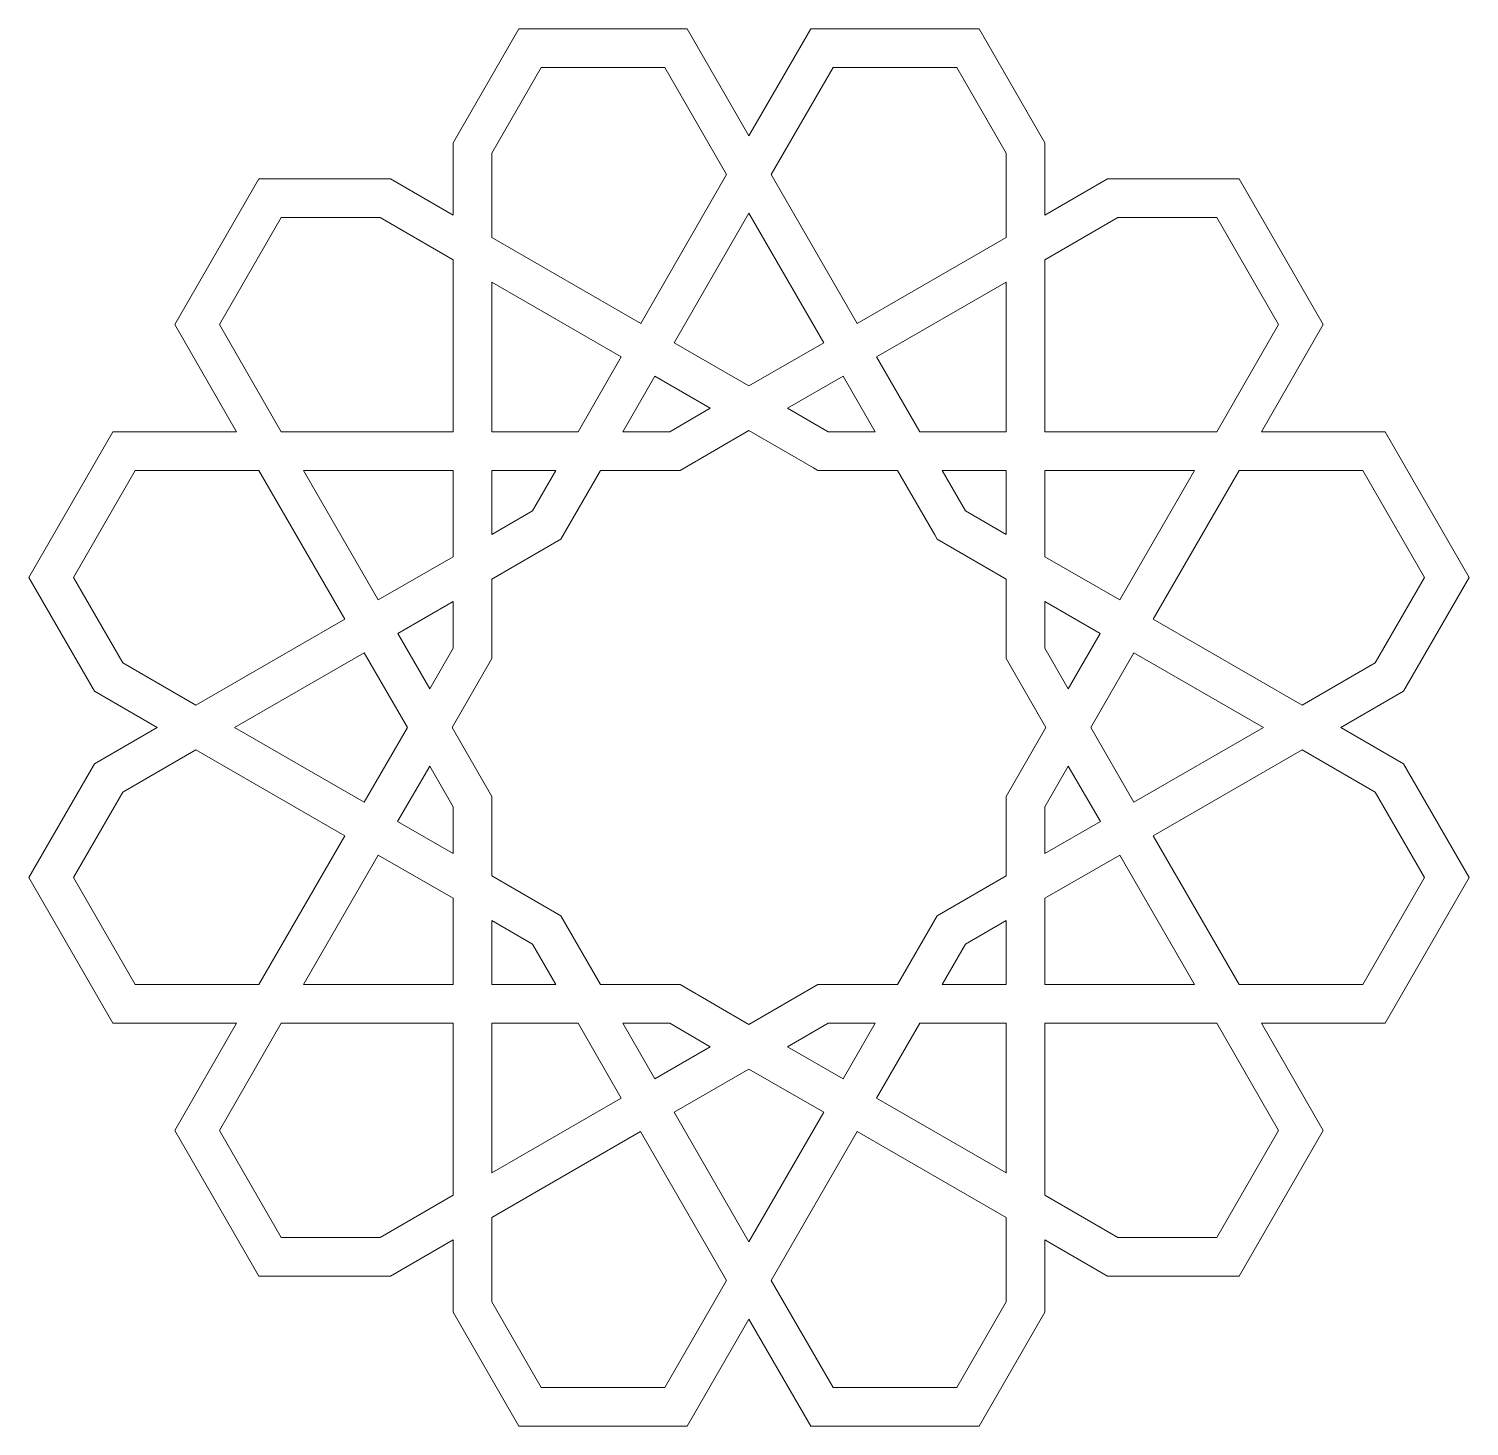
# Model space of a CAD drawing. Header units: inches. Extents: x 0 to 8.24, y -9.56 to -1.56.
import ezdxf

# ---------------------------------------------------------------- set-up
doc = ezdxf.new("R2010")
doc.units = ezdxf.units.IN
doc.header["$MEASUREMENT"] = 0
doc.layers.add('Layer 1', color=7, linetype='Continuous')

msp = doc.modelspace()

# ---------------------------------------------------------------- linework, layer by layer
at = {"layer": 'Layer 1', "lineweight": 0}
for points in [[(1.3167, -2.4179), (0.8352, -3.2518), (1.1891, -3.8644), (0.4815, -3.8644), (0, -4.6983), (0.3765, -5.3501), (0.7352, -5.5574), (0.3765, -5.7645), (0, -6.4163), (0.4815, -7.2501), (1.1889, -7.2501), (0.8352, -7.8628), (1.3163, -8.6965), (2.0692, -8.6964), (2.4284, -8.4892), (2.4284, -8.9038), (2.8044, -9.5556), (3.7672, -9.5556), (4.1211, -8.943), (4.4748, -9.5556), (5.4379, -9.5556), (5.8143, -8.9038), (5.8143, -8.4892), (6.1733, -8.6964), (6.9258, -8.6965), (7.4074, -7.8628), (7.0539, -7.2501), (7.761, -7.2501), (8.2425, -6.4164), (7.8662, -5.7645), (7.5074, -5.5574), (7.8662, -5.3501), (8.2425, -4.6983), (7.7613, -3.8648), (7.0533, -3.8647), (7.4072, -3.2513), (6.9258, -2.4177), (6.1733, -2.4177), (5.8144, -2.6251), (5.8144, -2.2107), (5.4379, -1.5589), (4.4748, -1.5589), (4.1208, -2.1722), (3.7667, -1.5589), (2.8045, -1.5589), (2.4281, -2.2107), (2.4281, -2.6251), (2.0693, -2.4177), (1.3167, -2.4179)], [(2.6494, -2.27), (2.9321, -1.7803), (3.6389, -1.7803), (3.993, -2.3934), (3.5015, -3.2448), (2.6494, -2.7529), (2.6494, -2.27)], [(4.6029, -1.7803), (5.3102, -1.7803), (5.5931, -2.27), (5.5931, -2.7529), (4.7404, -3.2449), (4.2488, -2.3934), (4.6029, -1.7803)], [(4.5489, -3.3555), (4.1211, -3.6024), (3.6929, -3.3555), (4.1208, -2.6148), (4.5489, -3.3555)], [(2.01, -2.6391), (2.4281, -2.8807), (2.4281, -3.8644), (1.4445, -3.8644), (1.0908, -3.2518), (1.4445, -2.6391), (2.01, -2.6391)], [(5.8144, -2.8807), (6.2327, -2.6391), (6.7981, -2.6391), (7.1518, -3.2513), (6.7977, -3.8647), (5.8144, -3.8645), (5.8144, -2.8807)], [(2.6494, -3.0083), (3.3907, -3.4365), (3.1436, -3.8644), (2.6494, -3.8644), (2.6494, -3.0083)], [(5.0986, -3.8645), (4.851, -3.4365), (5.5931, -3.0083), (5.5933, -3.8645), (5.0986, -3.8645)], [(3.8997, -3.7303), (3.6673, -3.8644), (3.3991, -3.8644), (3.5823, -3.5472), (3.8997, -3.7303)], [(4.8429, -3.8645), (4.5745, -3.8644), (4.3424, -3.7303), (4.6593, -3.5472), (4.8429, -3.8645)], [(2.6494, -5.1628), (2.6494, -4.7077), (3.0437, -4.4799), (3.2713, -4.0856), (3.7267, -4.0856), (4.1211, -3.8581), (4.4895, -4.0709), (4.5151, -4.0856), (4.9708, -4.0856), (5.1838, -4.4544), (5.1986, -4.4801), (5.5933, -4.7077), (5.5933, -5.1628), (5.8207, -5.5571), (5.5931, -5.9517), (5.5931, -6.4068), (5.1986, -6.6345), (4.9708, -7.0288), (4.5151, -7.0288), (4.1211, -7.2564), (3.7268, -7.0288), (3.2715, -7.0288), (3.0438, -6.6344), (2.6495, -6.4068), (2.6495, -5.9517), (2.4219, -5.5571), (2.6494, -5.1628)], [(0.5382, -5.188), (0.2554, -4.6983), (0.6093, -4.0856), (1.3167, -4.0856), (1.8086, -4.9374), (0.9565, -5.4295), (0.5382, -5.188)], [(2.0001, -4.8269), (1.5722, -4.0856), (2.4281, -4.0856), (2.4281, -4.5801), (2.0001, -4.8269)], [(2.6494, -4.0856), (3.016, -4.0856), (2.8816, -4.3179), (2.6494, -4.452), (2.6494, -4.0856)], [(5.5933, -4.086), (5.5933, -4.4521), (5.3608, -4.3182), (5.2265, -4.0856), (5.5933, -4.086)], [(5.8144, -4.086), (6.6699, -4.086), (6.2424, -4.8269), (5.8144, -4.5801), (5.8144, -4.086)], [(7.6335, -4.0861), (7.9871, -4.6983), (7.7042, -5.188), (7.2861, -5.4295), (6.4341, -4.9374), (6.9253, -4.0861), (7.6335, -4.0861)], [(2.1109, -5.0186), (2.4281, -4.8354), (2.4281, -5.1038), (2.294, -5.3359), (2.1109, -5.0186)], [(5.8144, -4.8356), (6.1315, -5.0186), (5.9486, -5.3359), (5.8144, -5.1038), (5.8144, -4.8356)], [(2.1663, -5.5571), (1.919, -5.9852), (1.1779, -5.5574), (1.9192, -5.1293), (2.1663, -5.5571)], [(6.0765, -5.5571), (6.3233, -5.1293), (7.0648, -5.5574), (6.3235, -5.9852), (6.0765, -5.5571)], [(0.6093, -7.0288), (0.2554, -6.4164), (0.5382, -5.9266), (0.9565, -5.685), (1.8086, -6.1768), (1.3167, -7.0288), (0.6093, -7.0288)], [(7.7044, -5.9266), (7.9871, -6.4163), (7.6334, -7.0288), (6.9261, -7.0288), (6.4341, -6.1768), (7.2861, -5.685), (7.7044, -5.9266)], [(2.4284, -6.2791), (2.1107, -6.0959), (2.294, -5.7784), (2.4284, -6.011), (2.4284, -6.2791)], [(6.1318, -6.096), (5.8144, -6.2791), (5.8144, -6.0109), (5.9486, -5.7784), (6.1318, -6.096)], [(2.4284, -7.0288), (1.5721, -7.0288), (2.0001, -6.2875), (2.4284, -6.5347), (2.4284, -7.0288)], [(6.2424, -6.2875), (6.6706, -7.0288), (5.8144, -7.0288), (5.8144, -6.5347), (6.2424, -6.2875)], [(2.6495, -7.0288), (2.6495, -6.6624), (2.8818, -6.7964), (3.016, -7.0288), (2.6495, -7.0288)], [(5.5931, -7.0288), (5.2265, -7.0288), (5.3608, -6.7966), (5.5931, -6.6624), (5.5931, -7.0288)], [(2.4284, -8.2337), (2.01, -8.4753), (1.4442, -8.4753), (1.0906, -7.8628), (1.4443, -7.2501), (2.4284, -7.2501), (2.4284, -8.2337)], [(3.1437, -7.2501), (3.3907, -7.6781), (2.6495, -8.1059), (2.6495, -7.2501), (3.1437, -7.2501)], [(3.3991, -7.2501), (3.6673, -7.2501), (3.8997, -7.3842), (3.5823, -7.5673), (3.3991, -7.2501)], [(4.3424, -7.3842), (4.5745, -7.2501), (4.8429, -7.2501), (4.6596, -7.5673), (4.3424, -7.3842)], [(5.593, -8.1061), (4.8513, -7.6781), (5.0986, -7.2501), (5.5931, -7.2501), (5.593, -8.1061)], [(7.152, -7.8628), (6.798, -8.4753), (6.2327, -8.4753), (5.8143, -8.2337), (5.8144, -7.2501), (6.7982, -7.2501), (7.152, -7.8628)], [(3.6929, -7.759), (4.1211, -7.512), (4.5489, -7.7592), (4.1211, -8.5004), (3.6929, -7.759)], [(3.6396, -9.3342), (2.9321, -9.3342), (2.6495, -8.8445), (2.6495, -8.3615), (3.5013, -7.8697), (3.9931, -8.7218), (3.6396, -9.3342)], [(5.593, -8.8445), (5.3102, -9.3342), (4.6026, -9.3342), (4.2489, -8.7218), (4.7407, -7.8697), (5.593, -8.3615), (5.593, -8.8445)]]:
    msp.add_lwpolyline(points, dxfattribs=at)

doc.saveas('drawing.dxf')
